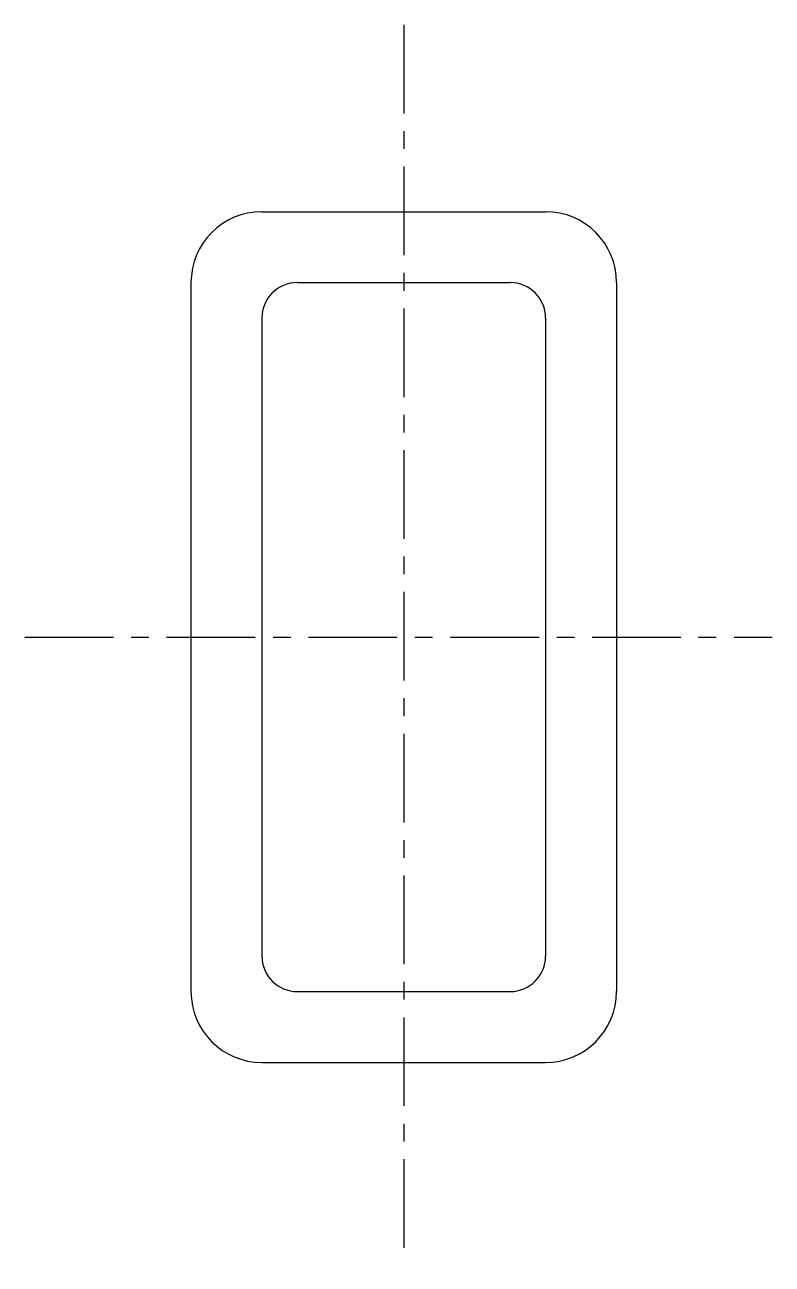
# Model space of a CAD drawing. Extents: x -35 to 5.2, y -23.3 to 8.6.
# Drawn here: x -5.34 to 5.19, y -8.85 to 8.64 of the extents above; entities outside this region: 2.
import ezdxf

# ---------------------------------------------------------------- set-up
doc = ezdxf.new("R2010")
doc.units = 0
doc.linetypes.add('CENTER', pattern=[2, 1.25, -0.25, 0.25, -0.25])
doc.layers.get('0').update_dxf_attribs({"linetype": 'CONTINUOUS'})
doc.layers.add('CENTER', color=1, linetype='CENTER')
doc.styles.get("Standard").update_dxf_attribs({"font": 'txt.shx', "bigfont": 'bigfont.shx'})

msp = doc.modelspace()

# ---------------------------------------------------------------- linework, layer by layer
at = {"color": 7, "linetype": 'CONTINUOUS'}
for p, q in [((-2, 6), (2, 6)), ((-3, 5), (-3, -5)), ((-1.5, 5), (1.5, 5)), ((3, 5), (3, -5)), ((-2, 4.5), (-2, -4.5)), ((2, 4.5), (2, -4.5)), ((-1.5, -5), (1.5, -5)), ((-2, -6), (2, -6)), ((-1, -6), (-1, -6)), ((0, -6), (0, -6))]:
    msp.add_line(p, q, dxfattribs=at)
for centre, radius, start, end in [((-2, 5), 1, 90, 180), ((2, 5), 1, 0, 90), ((-1.5, 4.5), 0.5, 90, 180), ((1.5, 4.5), 0.5, 0, 90), ((-1.5, -4.5), 0.5, 180, 270), ((1.5, -4.5), 0.5, 270, 0), ((-2, -5), 1, 180, 270), ((2, -5), 1, 270, 0)]:
    msp.add_arc(centre, radius, start, end, dxfattribs=at)
msp.add_point((0, -6), dxfattribs=at)
at = {"layer": 'CENTER', "color": 1, "linetype": 'CENTER'}
for p, q in [((0, 8.636), (0, -8.846)), ((-5.343, 0), (5.195, 0))]:
    msp.add_line(p, q, dxfattribs=at)

# ---------------------------------------------------------------- texts
at = {"color": 7, "linetype": 'CONTINUOUS'}
for p in [(-35.265, -19.589), (-35.265, -23.339)]:
    msp.add_text('HRLSP', height=1.6, dxfattribs=at).set_placement(p)

doc.saveas('drawing.dxf')
